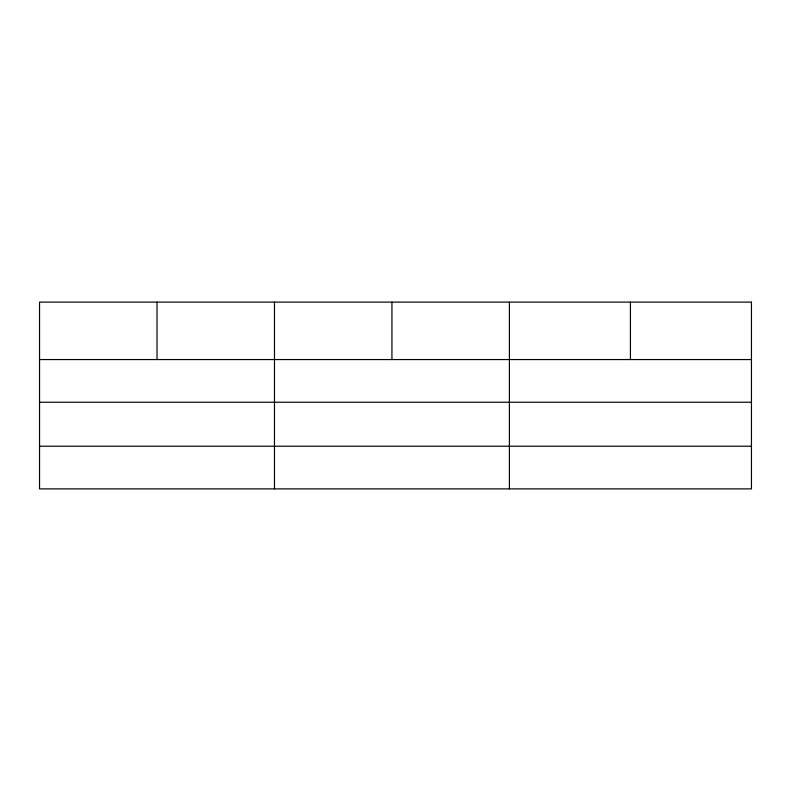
<?xml version="1.0" encoding="UTF-8"?>
<svg xmlns="http://www.w3.org/2000/svg" width="791" height="791" viewBox="0 0 791 791"><rect width="100%" height="100%" fill="white"/><g stroke="black" fill="none" stroke-linecap="round" stroke-linejoin="round"><path stroke-width="1.19" d="M39.55 359.559L751.45 359.559M39.55 402.233L751.45 402.233M39.55 446.213L751.45 446.213M630.427 302.113L630.427 359.559M509.404 302.113L509.404 488.887M391.94 302.113L391.94 359.559M274.477 302.113L274.477 488.887M157.014 302.113L157.014 359.559M751.45 302.113L39.55 302.113L39.55 488.887L751.45 488.887L751.45 302.113"/></g></svg>
